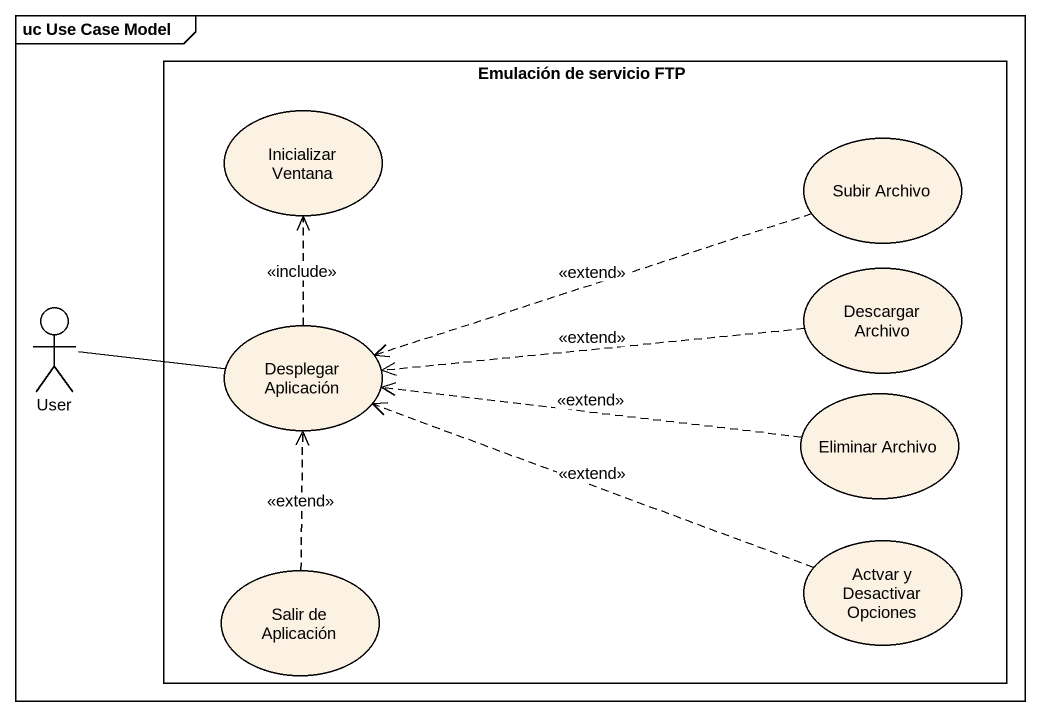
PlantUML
@startuml
mainframe uc Use Case Model
rectangle "Emulación de servicio FTP" as Emulación_de_servicio_FTP {
  usecase "Inicializar Ventana" as Inicializar_Ventana
  usecase "Subir Archivo" as Subir_Archivo
  usecase "Descargar Archivo" as Descargar_Archivo
  usecase "Desplegar Aplicación" as Desplegar_Aplicación
  usecase "Eliminar Archivo" as Eliminar_Archivo
  usecase "Salir de Aplicación" as Salir_de_Aplicación
  usecase "Actvar y Desactivar Opciones" as Actvar_y_Desactivar_Opciones
}
actor User
Subir_Archivo .left.> Desplegar_Aplicación : <<extend>>
Descargar_Archivo .left.> Desplegar_Aplicación : <<extend>>
User -right- Desplegar_Aplicación
Desplegar_Aplicación .up.> Inicializar_Ventana : <<include>>
Eliminar_Archivo .left.> Desplegar_Aplicación : <<extend>>
Salir_de_Aplicación .up.> Desplegar_Aplicación : <<extend>>
Actvar_y_Desactivar_Opciones .left.> Desplegar_Aplicación : <<extend>>
@enduml
